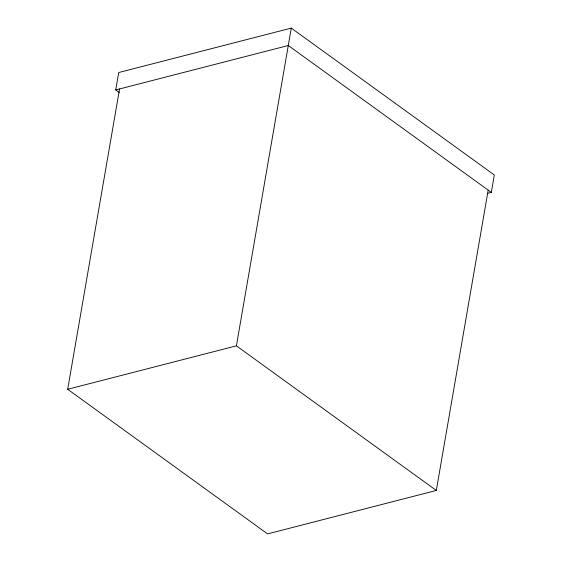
<?xml version="1.0" encoding="UTF-8"?>
<svg xmlns="http://www.w3.org/2000/svg" width="562" height="562" viewBox="0 0 562 562"><rect width="100%" height="100%" fill="white"/><g stroke="black" fill="none" stroke-linecap="round" stroke-linejoin="round"><path stroke-width="0.84" d="M119.27 92.505L115.723 89.934L118.73 72.526L291.292 28.1L494.314 174.986L491.307 192.394L487.907 193.265M488.188 190.132L436.309 490.457L267.582 533.9L67.686 389.276L119.558 88.951M436.309 490.457L236.405 345.841L291.292 28.1M115.723 89.934L288.285 45.508L491.307 192.394M67.686 389.276L236.405 345.841"/></g></svg>
